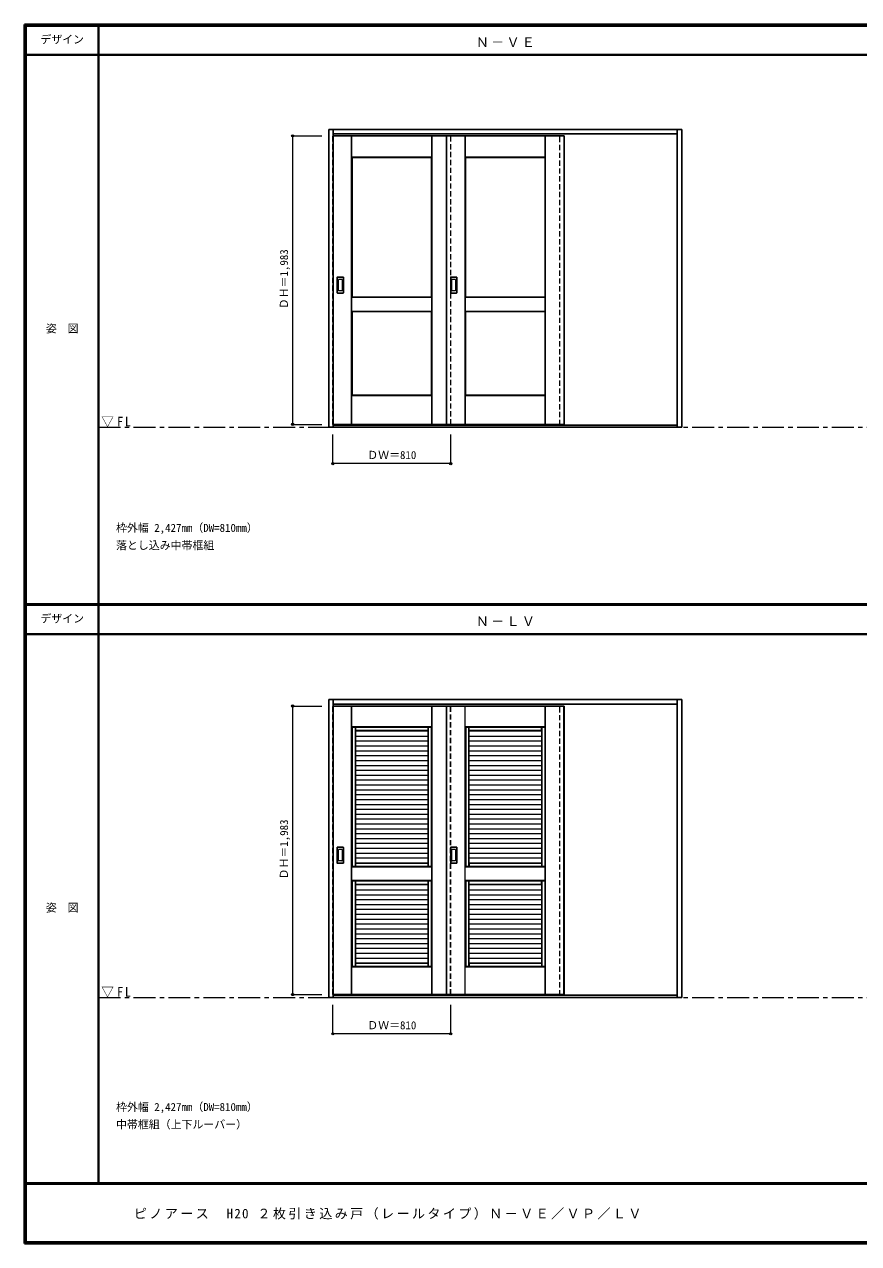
# Model space of a CAD drawing. Units: millimetres, scale not verified. Extents: x -6000 to 5700, y -4307 to 4260.
# Drawn here: x -6000 to -267, y -4205 to 4175 of the extents above; entities that cross this region are included whole.
import ezdxf
from ezdxf.enums import TextEntityAlignment as Align

# ---------------------------------------------------------------- set-up
doc = ezdxf.new("R2010")
doc.units = ezdxf.units.MM
doc.header["$LTSCALE"] = 30
doc.header["$PDMODE"] = 32
doc.header["$PDSIZE"] = 15
doc.linetypes.add('CHAIN1', pattern=[8, 5, -1, 1, -1])
doc.linetypes.add('DASHED1', pattern=[1.8, 1.2, -0.6])
for name, color, linetype, lineweight in [('0-1_通り芯', 7, 'CHAIN1', 18), ('0-2_扉', 3, 'Continuous', 25), ('0-3_仕上げ', 7, 'Continuous', 18), ('0-4_枠', 3, 'Continuous', 25), ('0-6_引手', 3, 'Continuous', 25), ('0-B_寸法', 4, 'Continuous', 9), ('F-1_枠', 6, 'Continuous', 40)]:
    doc.layers.add(name, color=color, linetype=linetype, lineweight=lineweight)
doc.layers.add('0-A_文字', color=7, linetype='Continuous')
doc.layers.add('F-A_文字', color=7, linetype='Continuous')
doc.styles.add('ＭＳ ゴシック', font='')
doc.styles.get('ＭＳ ゴシック').set_extended_font_data('MS Gothic')

msp = doc.modelspace()

# ---------------------------------------------------------------- linework, layer by layer
at = {"layer": '0-1_通り芯'}
for p, q in [((-5490, 1406), (5690, 1406)), ((-5490, -2513.25), (100, -2513.25))]:
    msp.add_line(p, q, dxfattribs=at)
at = {"layer": '0-2_扉'}
for p, q in [((-3877, 3409), (-2290, 3409)), ((-3100, 3409), (-3100, 1426)), ((-3877, -510.25), (-2290, -510.25)), ((-3100, -510.25), (-3100, -2493.25))]:
    msp.add_line(p, q, dxfattribs=at)
at = {"layer": '0-2_扉', "color": 4, "linetype": 'DASHED1', "lineweight": 9}
for p, q in [((-3070, 1426), (-3070, 3409)), ((-3070, -2493.25), (-3070, -510.25))]:
    msp.add_line(p, q, dxfattribs=at)
for points in [[(-3877, 1426), (-3880, 1426), (-3880, 3409), (-3877, 3409)], [(-3877, -2493.25), (-3880, -2493.25), (-3880, -510.25), (-3877, -510.25)]]:
    msp.add_lwpolyline(points, dxfattribs=at)
at = {"layer": '0-2_扉'}
for points in [[(-3877, 1426), (-2290, 1426), (-2290, 3409)], [(-3877, -2493.25), (-2290, -2493.25), (-2290, -510.25)]]:
    msp.add_lwpolyline(points, dxfattribs=at)
at = {"layer": '0-3_仕上げ'}
for p, q in [((-3752, 1426), (-3752, 3409)), ((-3750.5, 3261.5), (-3750.5, 3409)), ((-3749, 3263), (-3749, 3409)), ((-3201, 3263), (-3201, 3409)), ((-3199.5, 3261.5), (-3199.5, 3409)), ((-3198, 1426), (-3198, 3409)), ((-2972, 1426), (-2972, 3409)), ((-2970.5, 3261.5), (-2970.5, 3409)), ((-2969, 3263), (-2969, 3409)), ((-2421, 3263), (-2421, 3409)), ((-2419.5, 3261.5), (-2419.5, 3409)), ((-2418, 1426), (-2418, 3409)), ((-3749, 3263), (-3750.5, 3261.5)), ((-3748, 3259), (-3750.5, 3261.5)), ((-3201, 3263), (-3749, 3263)), ((-2969, 3263), (-2970.5, 3261.5)), ((-2968, 3259), (-2970.5, 3261.5)), ((-2421, 3263), (-2969, 3263)), ((-3750.5, 2203.5), (-3750.5, 2298.5)), ((-3749, 2205), (-3749, 2297)), ((-3201, 2297), (-3749, 2297)), ((-3202, 2301), (-3199.5, 2298.5)), ((-3201, 2297), (-3199.5, 2298.5)), ((-3201, 2205), (-3201, 2297)), ((-3199.5, 2203.5), (-3199.5, 2298.5)), ((-2970.5, 2203.5), (-2970.5, 2298.5)), ((-2969, 2205), (-2969, 2297)), ((-2421, 2297), (-2969, 2297)), ((-2422, 2301), (-2419.5, 2298.5)), ((-2421, 2297), (-2419.5, 2298.5)), ((-2421, 2205), (-2421, 2297)), ((-2419.5, 2203.5), (-2419.5, 2298.5)), ((-3749, 2205), (-3750.5, 2203.5)), ((-3748, 2201), (-3750.5, 2203.5)), ((-3749, 2205), (-3201, 2205)), ((-2969, 2205), (-2970.5, 2203.5)), ((-2968, 2201), (-2970.5, 2203.5)), ((-2969, 2205), (-2421, 2205)), ((-3750.5, 1426), (-3750.5, 1623.5)), ((-3749, 1426), (-3749, 1622)), ((-3201, 1622), (-3749, 1622)), ((-3202, 1626), (-3199.5, 1623.5)), ((-3201, 1622), (-3199.5, 1623.5)), ((-3201, 1426), (-3201, 1622)), ((-3199.5, 1426), (-3199.5, 1623.5)), ((-2970.5, 1426), (-2970.5, 1623.5)), ((-2969, 1426), (-2969, 1622)), ((-2421, 1622), (-2969, 1622)), ((-2422, 1626), (-2419.5, 1623.5)), ((-2421, 1622), (-2419.5, 1623.5)), ((-2421, 1426), (-2421, 1622)), ((-2419.5, 1426), (-2419.5, 1623.5)), ((-3752, -2493.25), (-3752, -510.25)), ((-3751, -651.25), (-3751, -510.25)), ((-3750, -650.25), (-3750, -510.25)), ((-3200, -650.25), (-3200, -510.25)), ((-3199, -651.25), (-3199, -510.25)), ((-3198, -2493.25), (-3198, -510.25)), ((-3098, -2493.25), (-3098, -510.25)), ((-2972, -2493.25), (-2972, -510.25)), ((-2971, -651.25), (-2971, -510.25)), ((-2970, -650.25), (-2970, -510.25)), ((-2420, -650.25), (-2420, -510.25)), ((-2419, -651.25), (-2419, -510.25)), ((-2418, -2493.25), (-2418, -510.25)), ((-2292, -2493.25), (-2292, -510.25)), ((-3750, -650.25), (-3751, -651.25)), ((-3751, -651.25), (-3748, -654.25)), ((-3750, -650.25), (-3200, -650.25)), ((-3203, -656.25), (-3747, -656.25)), ((-3747, -656.25), (-3747, -1612.25)), ((-3726, -656.25), (-3726, -1612.25)), ((-3224, -656.25), (-3224, -1612.25)), ((-3203, -656.25), (-3203, -1612.25)), ((-3202, -654.25), (-3199, -651.25)), ((-3200, -650.25), (-3199, -651.25)), ((-2970, -650.25), (-2971, -651.25)), ((-2971, -651.25), (-2968, -654.25)), ((-2970, -650.25), (-2420, -650.25)), ((-2423, -656.25), (-2967, -656.25)), ((-2967, -656.25), (-2967, -1612.25)), ((-2946, -656.25), (-2946, -1612.25)), ((-2444, -656.25), (-2444, -1612.25)), ((-2423, -656.25), (-2423, -1612.25)), ((-2422, -654.25), (-2419, -651.25)), ((-2420, -650.25), (-2419, -651.25)), ((-3225, -679.21), (-3725, -679.21)), ((-3725, -680.71), (-3225, -680.71)), ((-3725, -716.78), (-3225, -716.78)), ((-3725, -750.28), (-3225, -750.28)), ((-3724, -677.25), (-3226, -677.25)), ((-2445, -679.21), (-2945, -679.21)), ((-2945, -680.71), (-2445, -680.71)), ((-2945, -716.78), (-2445, -716.78)), ((-2945, -750.28), (-2445, -750.28)), ((-2944, -677.25), (-2446, -677.25)), ((-3725, -783.78), (-3225, -783.78)), ((-3725, -817.28), (-3225, -817.28)), ((-2945, -783.78), (-2445, -783.78)), ((-2945, -817.28), (-2445, -817.28)), ((-3725, -850.78), (-3225, -850.78)), ((-3725, -884.28), (-3225, -884.28)), ((-3725, -917.78), (-3225, -917.78)), ((-2945, -850.78), (-2445, -850.78)), ((-2945, -884.28), (-2445, -884.28)), ((-2945, -917.78), (-2445, -917.78)), ((-3725, -951.28), (-3225, -951.28)), ((-3725, -984.78), (-3225, -984.78)), ((-2945, -951.28), (-2445, -951.28)), ((-2945, -984.78), (-2445, -984.78)), ((-3725, -1018.28), (-3225, -1018.28)), ((-3725, -1051.78), (-3225, -1051.78)), ((-3725, -1085.28), (-3225, -1085.28)), ((-2945, -1018.28), (-2445, -1018.28)), ((-2945, -1051.78), (-2445, -1051.78)), ((-2945, -1085.28), (-2445, -1085.28)), ((-3725, -1118.78), (-3225, -1118.78)), ((-3725, -1152.28), (-3225, -1152.28)), ((-2945, -1118.78), (-2445, -1118.78)), ((-2945, -1152.28), (-2445, -1152.28)), ((-3725, -1185.78), (-3225, -1185.78)), ((-3725, -1219.28), (-3225, -1219.28)), ((-3725, -1252.78), (-3225, -1252.78)), ((-2945, -1185.78), (-2445, -1185.78)), ((-2945, -1219.28), (-2445, -1219.28)), ((-2945, -1252.78), (-2445, -1252.78)), ((-3725, -1286.28), (-3225, -1286.28)), ((-3725, -1319.78), (-3225, -1319.78)), ((-2945, -1286.28), (-2445, -1286.28)), ((-2945, -1319.78), (-2445, -1319.78)), ((-3725, -1353.28), (-3225, -1353.28)), ((-3725, -1386.78), (-3225, -1386.78)), ((-3725, -1420.28), (-3225, -1420.28)), ((-2945, -1353.28), (-2445, -1353.28)), ((-2945, -1386.78), (-2445, -1386.78)), ((-2945, -1420.28), (-2445, -1420.28)), ((-3725, -1453.78), (-3225, -1453.78)), ((-3725, -1487.28), (-3225, -1487.28)), ((-2945, -1453.78), (-2445, -1453.78)), ((-2945, -1487.28), (-2445, -1487.28)), ((-3725, -1520.78), (-3225, -1520.78)), ((-3725, -1554.28), (-3225, -1554.28)), ((-3725, -1587.78), (-3225, -1587.78)), ((-3725, -1590.25), (-3724, -1591.25)), ((-3225, -1590.25), (-3226, -1591.25)), ((-3226, -1591.25), (-3226, -1612.25)), ((-2945, -1520.78), (-2445, -1520.78)), ((-2945, -1554.28), (-2445, -1554.28)), ((-2945, -1587.78), (-2445, -1587.78)), ((-2945, -1590.25), (-2944, -1591.25)), ((-2445, -1590.25), (-2446, -1591.25)), ((-2446, -1591.25), (-2446, -1612.25)), ((-3748, -1612.25), (-3751, -1615.25)), ((-3750, -1616.25), (-3751, -1615.25)), ((-3751, -1709.25), (-3751, -1615.25)), ((-3750, -1708.25), (-3750, -1616.25)), ((-3750, -1616.25), (-3200, -1616.25)), ((-3199, -1615.25), (-3202, -1612.25)), ((-3200, -1616.25), (-3199, -1615.25)), ((-3200, -1708.25), (-3200, -1616.25)), ((-2968, -1612.25), (-2971, -1615.25)), ((-2970, -1616.25), (-2971, -1615.25)), ((-2971, -1709.25), (-2971, -1615.25)), ((-2970, -1708.25), (-2970, -1616.25)), ((-2970, -1616.25), (-2420, -1616.25)), ((-2419, -1615.25), (-2422, -1612.25)), ((-2420, -1616.25), (-2419, -1615.25)), ((-2420, -1708.25), (-2420, -1616.25)), ((-3751, -1709.25), (-3750, -1708.25)), ((-3751, -1709.25), (-3748, -1712.25)), ((-3200, -1708.25), (-3750, -1708.25)), ((-3203, -1714.25), (-3747, -1714.25)), ((-3747, -1714.25), (-3747, -2299.25)), ((-3726, -1714.25), (-3726, -2299.25)), ((-3225, -1737.21), (-3725, -1737.21)), ((-3724, -1735.25), (-3226, -1735.25)), ((-3224, -1714.25), (-3224, -2299.25)), ((-3203, -1714.25), (-3203, -2299.25)), ((-3199, -1709.25), (-3200, -1708.25)), ((-2971, -1709.25), (-2970, -1708.25)), ((-2971, -1709.25), (-2968, -1712.25)), ((-2420, -1708.25), (-2970, -1708.25)), ((-2423, -1714.25), (-2967, -1714.25)), ((-2967, -1714.25), (-2967, -2299.25)), ((-2946, -1714.25), (-2946, -2299.25)), ((-2445, -1737.21), (-2945, -1737.21)), ((-2944, -1735.25), (-2446, -1735.25)), ((-2444, -1714.25), (-2444, -2299.25)), ((-2423, -1714.25), (-2423, -2299.25)), ((-2419, -1709.25), (-2420, -1708.25)), ((-3725, -1773.29), (-3225, -1773.29)), ((-3725, -1806.79), (-3225, -1806.79)), ((-3725, -1840.28), (-3225, -1840.28)), ((-2945, -1773.29), (-2445, -1773.29)), ((-2945, -1806.79), (-2445, -1806.79)), ((-2945, -1840.28), (-2445, -1840.28)), ((-3725, -1873.78), (-3225, -1873.78)), ((-3725, -1907.28), (-3225, -1907.28)), ((-2945, -1873.78), (-2445, -1873.78)), ((-2945, -1907.28), (-2445, -1907.28)), ((-3725, -1940.78), (-3225, -1940.78)), ((-3725, -1974.28), (-3225, -1974.28)), ((-3725, -2007.78), (-3225, -2007.78)), ((-2945, -1940.78), (-2445, -1940.78)), ((-2945, -1974.28), (-2445, -1974.28)), ((-2945, -2007.78), (-2445, -2007.78)), ((-3725, -2041.28), (-3225, -2041.28)), ((-3725, -2074.78), (-3225, -2074.78)), ((-2945, -2041.28), (-2445, -2041.28)), ((-2945, -2074.78), (-2445, -2074.78)), ((-3725, -2108.28), (-3225, -2108.28)), ((-3725, -2141.78), (-3225, -2141.78)), ((-3725, -2175.28), (-3225, -2175.28)), ((-2945, -2108.28), (-2445, -2108.28)), ((-2945, -2141.78), (-2445, -2141.78)), ((-2945, -2175.28), (-2445, -2175.28)), ((-3725, -2208.78), (-3225, -2208.78)), ((-3725, -2242.28), (-3225, -2242.28)), ((-2945, -2208.78), (-2445, -2208.78)), ((-2945, -2242.28), (-2445, -2242.28)), ((-3748, -2299.25), (-3751, -2302.25)), ((-3751, -2493.25), (-3751, -2302.25)), ((-3750, -2303.25), (-3751, -2302.25)), ((-3750, -2493.25), (-3750, -2303.25)), ((-3750, -2303.25), (-3200, -2303.25)), ((-3725, -2275.78), (-3225, -2275.78)), ((-3725, -2277.25), (-3724, -2278.25)), ((-3226, -2278.25), (-3724, -2278.25)), ((-3724, -2278.25), (-3724, -2299.25)), ((-3225, -2277.25), (-3226, -2278.25)), ((-3226, -2278.25), (-3226, -2299.25)), ((-3199, -2302.25), (-3202, -2299.25)), ((-3200, -2303.25), (-3199, -2302.25)), ((-3200, -2493.25), (-3200, -2303.25)), ((-3199, -2493.25), (-3199, -2302.25)), ((-2968, -2299.25), (-2971, -2302.25)), ((-2971, -2493.25), (-2971, -2302.25)), ((-2970, -2303.25), (-2971, -2302.25)), ((-2970, -2493.25), (-2970, -2303.25)), ((-2970, -2303.25), (-2420, -2303.25)), ((-2945, -2275.78), (-2445, -2275.78)), ((-2945, -2277.25), (-2944, -2278.25)), ((-2446, -2278.25), (-2944, -2278.25)), ((-2944, -2278.25), (-2944, -2299.25)), ((-2445, -2277.25), (-2446, -2278.25)), ((-2446, -2278.25), (-2446, -2299.25)), ((-2419, -2302.25), (-2422, -2299.25)), ((-2420, -2303.25), (-2419, -2302.25)), ((-2420, -2493.25), (-2420, -2303.25)), ((-2419, -2493.25), (-2419, -2302.25))]:
    msp.add_line(p, q, dxfattribs=at)
at = {"layer": '0-3_仕上げ', "color": 3, "lineweight": 25}
for p, q in [((-3748, 2301), (-3748, 3259)), ((-3202, 3259), (-3748, 3259)), ((-3202, 2301), (-3202, 3259)), ((-2968, 2301), (-2968, 3259)), ((-2422, 3259), (-2968, 3259)), ((-2422, 2301), (-2422, 3259)), ((-3202, 2301), (-3748, 2301)), ((-2422, 2301), (-2968, 2301)), ((-3748, 2201), (-3748, 1626)), ((-2968, 2201), (-2968, 1626)), ((-3202, 1626), (-3748, 1626)), ((-2422, 1626), (-2968, 1626)), ((-3748, -1612.25), (-3748, -654.25)), ((-3748, -654.25), (-3202, -654.25)), ((-3725, -1612.25), (-3725, -654.25)), ((-3225, -1612.25), (-3225, -654.25)), ((-3202, -1612.25), (-3202, -654.25)), ((-2968, -1612.25), (-2968, -654.25)), ((-2968, -654.25), (-2422, -654.25)), ((-2945, -1612.25), (-2945, -654.25)), ((-2445, -1612.25), (-2445, -654.25)), ((-2422, -1612.25), (-2422, -654.25)), ((-3225, -678.25), (-3725, -678.25)), ((-2445, -678.25), (-2945, -678.25)), ((-3225, -1590.25), (-3725, -1590.25)), ((-2445, -1590.25), (-2945, -1590.25)), ((-3748, -1612.25), (-3202, -1612.25)), ((-2968, -1612.25), (-2422, -1612.25)), ((-3748, -1712.25), (-3748, -2299.25)), ((-3202, -1712.25), (-3748, -1712.25)), ((-3725, -2299.25), (-3725, -1712.25)), ((-3225, -1736.25), (-3725, -1736.25)), ((-3225, -2299.25), (-3225, -1712.25)), ((-3202, -1712.25), (-3202, -2299.25)), ((-2968, -1712.25), (-2968, -2299.25)), ((-2422, -1712.25), (-2968, -1712.25)), ((-2945, -2299.25), (-2945, -1712.25)), ((-2445, -1736.25), (-2945, -1736.25)), ((-2445, -2299.25), (-2445, -1712.25)), ((-2422, -1712.25), (-2422, -2299.25)), ((-3748, -2299.25), (-3202, -2299.25)), ((-3225, -2277.25), (-3725, -2277.25)), ((-2968, -2299.25), (-2422, -2299.25)), ((-2445, -2277.25), (-2945, -2277.25))]:
    msp.add_line(p, q, dxfattribs=at)
at = {"layer": '0-3_仕上げ', "color": 4, "linetype": 'DASHED1', "lineweight": 9}
for p, q in [((-3878, -2493.25), (-3878, -510.25)), ((-3072, -2493.25), (-3072, -510.25))]:
    msp.add_line(p, q, dxfattribs=at)
at = {"layer": '0-3_仕上げ'}
for points in [[(-3201, 3263), (-3199.5, 3261.5), (-3202, 3259)], [(-2421, 3263), (-2419.5, 3261.5), (-2422, 3259)], [(-3749, 2297), (-3750.5, 2298.5), (-3748, 2301)], [(-2969, 2297), (-2970.5, 2298.5), (-2968, 2301)], [(-3201, 2205), (-3199.5, 2203.5), (-3202, 2201)], [(-2421, 2205), (-2419.5, 2203.5), (-2422, 2201)], [(-3749, 1622), (-3750.5, 1623.5), (-3748, 1626)], [(-2969, 1622), (-2970.5, 1623.5), (-2968, 1626)], [(-3725, -678.25), (-3724, -677.25), (-3724, -656.25)], [(-3225, -678.25), (-3226, -677.25), (-3226, -656.25)], [(-2945, -678.25), (-2944, -677.25), (-2944, -656.25)], [(-2445, -678.25), (-2446, -677.25), (-2446, -656.25)], [(-3226, -1591.25), (-3724, -1591.25), (-3724, -1612.25)], [(-2446, -1591.25), (-2944, -1591.25), (-2944, -1612.25)], [(-3202, -1712.25), (-3199, -1709.25), (-3199, -1615.25)], [(-2422, -1712.25), (-2419, -1709.25), (-2419, -1615.25)], [(-3725, -1736.25), (-3724, -1735.25), (-3724, -1714.25)], [(-3225, -1736.25), (-3226, -1735.25), (-3226, -1714.25)], [(-2945, -1736.25), (-2944, -1735.25), (-2944, -1714.25)], [(-2445, -1736.25), (-2446, -1735.25), (-2446, -1714.25)]]:
    msp.add_lwpolyline(points, dxfattribs=at)
at = {"layer": '0-3_仕上げ', "color": 3, "lineweight": 25}
for points in [[(-3748, 2201), (-3202, 2201), (-3202, 1626)], [(-2968, 2201), (-2422, 2201), (-2422, 1626)]]:
    msp.add_lwpolyline(points, dxfattribs=at)
at = {"layer": '0-4_枠'}
for p, q in [((-3907, 1406), (-3907, 3453)), ((-3907, 3453), (-1483, 3453)), ((-3877, 1406), (-3877, 3453)), ((-1513, 1406), (-1513, 3453)), ((-1483, 1406), (-1483, 3453)), ((-3877, 3423), (-1513, 3423)), ((-1483, 1406), (-3907, 1406)), ((-1513, 1421), (-3877, 1421)), ((-3907, -2513.25), (-3907, -466.25)), ((-3907, -466.25), (-1483, -466.25)), ((-3877, -2513.25), (-3877, -466.25)), ((-3877, -496.25), (-1513, -496.25)), ((-1513, -2513.25), (-1513, -466.25)), ((-1483, -2513.25), (-1483, -466.25)), ((-1483, -2513.25), (-3907, -2513.25)), ((-1513, -2498.25), (-3877, -2498.25))]:
    msp.add_line(p, q, dxfattribs=at)
at = {"layer": '0-4_枠', "color": 4, "linetype": 'DASHED1', "lineweight": 9}
for p, q in [((-2320, 1421), (-2320, 3423)), ((-2290, 1421), (-2290, 3423)), ((-2320, -2498.25), (-2320, -496.25)), ((-2290, -2498.25), (-2290, -496.25))]:
    msp.add_line(p, q, dxfattribs=at)
at = {"layer": '0-6_引手'}
for p, q in [((-3850, 2330), (-3850, 2437)), ((-3809.5, 2438.5), (-3848.5, 2438.5)), ((-3808, 2437), (-3808, 2330)), ((-3070, 2330), (-3070, 2437)), ((-3029.5, 2438.5), (-3068.5, 2438.5)), ((-3028, 2437), (-3028, 2330)), ((-3809.5, 2328.5), (-3848.5, 2328.5)), ((-3029.5, 2328.5), (-3068.5, 2328.5)), ((-3850, -1589.25), (-3850, -1482.25)), ((-3809.5, -1480.75), (-3848.5, -1480.75)), ((-3808, -1482.25), (-3808, -1589.25)), ((-3070, -1589.25), (-3070, -1482.25)), ((-3029.5, -1480.75), (-3068.5, -1480.75)), ((-3028, -1482.25), (-3028, -1589.25)), ((-3809.5, -1590.75), (-3848.5, -1590.75)), ((-3029.5, -1590.75), (-3068.5, -1590.75))]:
    msp.add_line(p, q, dxfattribs=at)
at = {"layer": '0-6_引手', "color": 7, "lineweight": 18}
for p, q in [((-3841.5, 2346), (-3841.5, 2421)), ((-3818, 2422.5), (-3840, 2422.5)), ((-3816.5, 2421), (-3816.5, 2346)), ((-3061.5, 2346), (-3061.5, 2421)), ((-3038, 2422.5), (-3060, 2422.5)), ((-3036.5, 2421), (-3036.5, 2346)), ((-3818, 2344.5), (-3840, 2344.5)), ((-3038, 2344.5), (-3060, 2344.5)), ((-3841.5, -1573.25), (-3841.5, -1498.25)), ((-3818, -1496.75), (-3840, -1496.75)), ((-3816.5, -1498.25), (-3816.5, -1573.25)), ((-3061.5, -1573.25), (-3061.5, -1498.25)), ((-3038, -1496.75), (-3060, -1496.75)), ((-3036.5, -1498.25), (-3036.5, -1573.25)), ((-3818, -1574.75), (-3840, -1574.75)), ((-3038, -1574.75), (-3060, -1574.75))]:
    msp.add_line(p, q, dxfattribs=at)
at = {"layer": '0-6_引手'}
for centre, start, end in [((-3848.5, 2437), 90, 180), ((-3809.5, 2437), 0, 90), ((-3068.5, 2437), 90, 180), ((-3029.5, 2437), 0, 90), ((-3848.5, 2330), 180, 270), ((-3809.5, 2330), 270, 0), ((-3068.5, 2330), 180, 270), ((-3029.5, 2330), 270, 0), ((-3848.5, -1482.25), 90, 180), ((-3809.5, -1482.25), 0, 90), ((-3068.5, -1482.25), 90, 180), ((-3029.5, -1482.25), 0, 90), ((-3848.5, -1589.25), 180, 270), ((-3809.5, -1589.25), 270, 0), ((-3068.5, -1589.25), 180, 270), ((-3029.5, -1589.25), 270, 0)]:
    msp.add_arc(centre, 1.5, start, end, dxfattribs=at)
at = {"layer": '0-6_引手', "color": 7, "lineweight": 18}
for centre, start, end in [((-3840, 2421), 90, 180), ((-3818, 2421), 0, 90), ((-3060, 2421), 90, 180), ((-3038, 2421), 0, 90), ((-3840, 2346), 180, 270), ((-3818, 2346), 270, 0), ((-3060, 2346), 180, 270), ((-3038, 2346), 270, 0), ((-3840, -1498.25), 90, 180), ((-3818, -1498.25), 0, 90), ((-3060, -1498.25), 90, 180), ((-3038, -1498.25), 0, 90), ((-3840, -1573.25), 180, 270), ((-3818, -1573.25), 270, 0), ((-3060, -1573.25), 180, 270), ((-3038, -1573.25), 270, 0)]:
    msp.add_arc(centre, 1.5, start, end, dxfattribs=at)
at = {"layer": '0-B_寸法'}
for p, q in [((-4157, 3409), (-3957, 3409)), ((-4157, 3409), (-4157, 1426)), ((-4157, 1426), (-3957, 1426)), ((-3880, 1156), (-3880, 1356)), ((-3070, 1156), (-3070, 1356)), ((-3070, 1156), (-3880, 1156)), ((-4157, -510.25), (-3957, -510.25)), ((-4157, -510.25), (-4157, -2493.25)), ((-4157, -2493.25), (-3957, -2493.25)), ((-3880, -2763.25), (-3880, -2563.25)), ((-3070, -2763.25), (-3070, -2563.25)), ((-3070, -2763.25), (-3880, -2763.25))]:
    msp.add_line(p, q, dxfattribs=at)
at = {"layer": '0-B_寸法', "color": 7}
for p in [(-4157, 3409), (-4157, 1426), (-3880, 1156), (-3070, 1156), (-4157, -510.25), (-4157, -2493.25), (-3880, -2763.25), (-3070, -2763.25)]:
    msp.add_point(p, dxfattribs=at)
at = {"layer": 'F-1_枠'}
for p, q in [((-6000, 4175), (5700, 4175)), ((-6000, 4175), (-6000, -4205)), ((-6000, 4170), (5700, 4170)), ((-6000, 4165), (5700, 4165)), ((-5995, 4175), (-5995, -4205)), ((-5990, 4175), (-5990, -4205)), ((-5490, 4175), (-5490, -3790)), ((-6000, 3965), (5700, 3965)), ((-6000, 190.5), (5700, 190.5)), ((-6000, 187.5), (5700, 187.5)), ((-6000, 184.5), (5700, 184.5)), ((-6000, -15.5), (5700, -15.5)), ((5700, -3790), (-6000, -3790)), ((5700, -3795), (-6000, -3795)), ((5700, -4195), (-6000, -4195)), ((5700, -4200), (-6000, -4200)), ((5700, -4205), (-6000, -4205))]:
    msp.add_line(p, q, dxfattribs=at)

# ---------------------------------------------------------------- texts
at = {"layer": '0-A_文字', "style": 'ＭＳ ゴシック'}
for s, p in [('枠外幅 2,427mm（DW=810mm）', (-5370, 670.5)), ('落とし込み中帯框組', (-5370, 550.5)), ('枠外幅 2,427mm（DW=810mm）', (-5370, -3310)), ('中帯框組（上下ルーバー）', (-5370, -3430))]:
    msp.add_text(s, height=54.99, dxfattribs=at).set_placement(p, align=Align.BOTTOM_LEFT)
at = {"layer": '0-A_文字', "char_height": 65.98, "attachment_point": 7, "style": 'ＭＳ ゴシック'}
for s, insert in [('\\T1.17;Ｎ－ＶＥ', (-2897.5, 4020)), ('\\T1.26;\\W0.95;▽FL', (-5471.25, 1406)), ('\\T1.17;Ｎ－ＬＶ', (-2897.5, 39.5)), ('\\T1.26;\\W0.95;▽FL', (-5471.25, -2513.25))]:
    msp.add_mtext(s, dxfattribs=dict(at, insert=insert))
at = {"layer": '0-B_寸法', "color": 7, "style": 'ＭＳ ゴシック'}
for p in [(-4172, 2217.25), (-4172, -1702)]:
    msp.add_text('ＤＨ＝1,983', height=54.99, rotation=90, dxfattribs=at).set_placement(p, align=Align.BOTTOM_LEFT)
for p in [(-3643.75, 1171), (-3643.75, -2748.25)]:
    msp.add_text('ＤＷ＝810', height=54.99, dxfattribs=at).set_placement(p, align=Align.BOTTOM_LEFT)
at = {"layer": 'F-A_文字', "style": 'ＭＳ ゴシック'}
for s, p in [('デザイン', (-5890, 4027.5)), ('姿\u3000図', (-5852.5, 2040.25)), ('デザイン', (-5890, 47)), ('姿\u3000図', (-5852.5, -1940.25))]:
    msp.add_text(s, height=54.99, dxfattribs=at).set_placement(p, align=Align.BOTTOM_LEFT)
at = {"layer": 'F-A_文字', "insert": (-5247.55, -4040), "char_height": 65.98, "attachment_point": 7, "style": 'ＭＳ ゴシック'}
msp.add_mtext('\\T1.18;ピノアース\u3000H20\\~２枚引き込み戸（レールタイプ）Ｎ－ＶＥ／ＶＰ／ＬＶ', dxfattribs=at)

doc.saveas('drawing.dxf')
